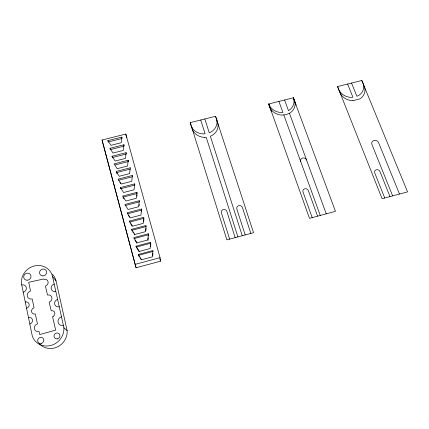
<?xml version="1.0" encoding="UTF-8"?>
<svg xmlns="http://www.w3.org/2000/svg" width="429" height="429" viewBox="0 0 429 429"><rect width="100%" height="100%" fill="white"/><g stroke="black" fill="none" stroke-linecap="round" stroke-linejoin="round"><path stroke-width="0.64" d="M152.713 255.818L152.944 253.308M150.574 246.321L150.804 243.828M148.37 233.773L147.78 239.983L137.028 242.841L133.741 237.655L148.37 233.773L148.423 235.971M148.016 240.299L148.246 237.827M145.865 230.791L146.101 228.341M143.736 221.353L143.913 219.53M141.57 209.009L140.969 215.063L130.341 217.857L127.113 212.795L141.57 209.009L141.656 211.282M139.296 200.713L138.69 206.719L128.099 209.486L124.893 204.467L139.296 200.713L139.505 201.812L125.171 205.555M139.103 205.802L139.237 204.472M136.948 196.101L137.082 194.787M134.679 183.885L134.062 189.795L123.557 192.514L120.388 187.58L134.679 183.885L134.91 185.06L120.683 188.733L120.388 187.58M126.11 152.676L125.483 158.398L115.128 161.031L112.028 156.247L126.11 152.676L126.378 153.968L112.36 157.529L112.028 156.247M128.196 160.274L127.574 166.039L117.181 168.699L114.066 163.878L128.196 160.274L128.453 161.54L115.026 164.967M123.938 144.75L123.305 150.423L112.993 153.035L109.91 148.295L123.938 144.75L124.212 146.075L110.248 149.608L110.022 148.734M121.836 137.103L121.203 142.734L110.929 145.324L107.861 140.621L121.836 137.103L122.029 138.009M135.097 264.382L160.038 257.668L125.804 134.046L102.038 140.02L136.068 267.776L160.526 261.181L160.038 257.668M138.229 254.477L152.965 250.525L152.386 256.837L141.554 259.749L138.229 254.477L138.449 255.352L153.121 251.421M133.982 238.604L148.541 234.738M136.02 246.187L150.702 242.272L150.118 248.536L139.323 251.421L136.02 246.187L136.25 247.104L150.863 243.205M131.526 229.349L146.096 225.498L145.506 231.655L134.792 234.497L131.526 229.349L131.778 230.335L146.278 226.501M127.381 213.851L141.774 210.076M129.327 221.096L143.838 217.278L143.243 223.386L132.572 226.201L129.327 221.096L129.585 222.115L144.031 218.313M137.216 193.468L122.935 197.174L123.992 198.831M118.442 180.319L132.609 176.673M130.513 169.031L116.393 172.646L117.085 173.724M108.21 141.961L122.12 138.46M200.729 120.007L205.1 133.757L203.475 133.945A13.422 12.103 2.5 0 1 193.114 129.242L191.152 126.121L190.278 122.64L215.524 116.275L216.838 119.637L217.01 123.193A13.422 12.103 2.5 0 1 211.014 132.03L209.239 132.749L204.826 118.972M347.608 84.041L352.911 97.217L351.335 97.394A13.272 11.454 16 0 1 340.867 92.884L338.717 89.902L337.602 86.561L361.776 80.47L363.304 83.687L363.744 87.098A13.272 11.454 16 0 1 358.547 95.56L356.874 96.252L351.528 83.049M270.168 108.054L268.72 103.995L293.35 97.785L294.793 101.072L295.12 104.553A13.304 11.771 11 0 1 289.564 113.213L286.063 114.65L282.191 115.085A13.304 11.771 11 0 1 271.766 110.468L269.707 107.411L268.72 103.995A13.015 11.503 10.8 0 0 281.783 112.511L282.883 112.371L278.914 101.426M352.815 100.686L359.759 98.922A13.16 11.368 16.3 0 0 364.709 87.602L363.401 84.427M204.724 137.382L206.199 137.205L237.913 236.894M63.91 327.718A16.79 15.734 -44 0 1 51.013 345.436A16.79 15.734 -44 0 1 32.368 336.39L21.713 284.851A16.104 14.945 -34.8 0 1 33.982 266.066A16.104 14.945 -34.8 0 1 52.536 276.598L63.91 327.718L67.16 330.695A16.334 15.331 -44.6 0 1 57.336 346.959A16.334 15.331 -44.6 0 1 39.339 343.785M52.536 276.598L56.011 280.845L67.16 330.695M339.183 90.546L340.449 93.747M271.326 111.315L270.19 108.124M119.836 182.486L120.533 183.569M128.453 215.53L129.526 217.208M130.663 223.809L132.1 226.067M132.754 231.869L133.403 232.893M134.052 233.923L134.706 234.947M134.963 240.154L136.926 243.254M136.578 247.624L139.211 251.791M138.781 255.877L139.441 256.928M140.106 257.979L141.098 259.556M284.588 99.995L288.492 110.666L290.76 109.009A13.015 11.503 10.8 0 0 293.35 97.785L296.048 105.057M361.776 80.47L407.55 191.876L382.094 198.729L337.602 86.561M399.49 194.047L378.635 142.723A3.641 3.191 21.6 0 0 374.018 140.465A3.641 3.191 21.6 0 0 371.932 144.471L392.632 195.892M389.999 196.6L379.949 171.541A2.837 2.515 24.1 0 0 376.356 169.761A2.837 2.515 24.1 0 0 374.742 172.925L384.733 198.021M293.35 97.785L335.467 211.347L309.502 218.34L268.72 103.995M289.441 113.261L326.233 213.835M283.8 114.902L320.254 215.444M317.567 216.168L308.338 190.61A2.831 2.59 19.8 0 0 304.778 188.792A2.831 2.59 19.8 0 0 303.024 192.02L312.194 217.616M216.876 120.404L217.959 123.724A13.304 12.017 2.7 0 1 211.98 135.532L210.344 136.191L242.246 235.73M215.524 116.275L253.539 232.69L226.882 239.865L190.278 122.64M250.836 233.419L242.439 207.582A2.928 2.746 11.8 0 0 238.787 205.673A2.928 2.746 11.8 0 0 236.856 209.062L245.19 234.936M235.162 237.634L226.855 211.417A2.847 2.681 9 0 0 223.316 209.556A2.847 2.681 9 0 0 221.407 212.864L229.644 239.119M191.575 126.796L192.616 130.137A13.304 12.017 2.7 0 0 204.724 137.377M102.038 140.02L136.068 267.776M159.813 258.607L160.526 261.181M107.861 140.621L108.092 141.516M125.804 134.046L126.528 137.752M52.418 274.228A15.675 14.581 -35.3 0 1 56.011 280.845M28.47 317.535A3.502 3.255 -42.2 0 1 32.465 319.873A3.502 3.255 -42.2 0 1 29.81 324.024M55.845 291.452A3.99 3.738 -35.1 0 1 51.201 288.803A3.99 3.738 -35.1 0 1 54.204 284.089M25.263 302.005A3.368 3.121 -39.4 0 1 29.108 304.241A3.368 3.121 -39.4 0 1 26.544 308.215M21.74 284.958A3.974 3.668 -36.7 0 1 26.282 287.58A3.974 3.668 -36.7 0 1 23.241 292.24M59.24 306.735A3.931 3.695 -38.1 0 1 54.676 304.107A3.931 3.695 -38.1 0 1 57.62 299.442M63.385 325.359A4.569 4.311 -42.1 0 1 58.081 322.286A4.569 4.311 -42.1 0 1 61.486 316.827M300.708 161.54A3.11 2.81 16.8 0 1 302.633 158.049A3.11 2.81 16.8 0 1 306.547 160.017M352.836 100.676A13.16 11.368 16.3 0 1 340.476 93.742M136.996 192.331L136.384 198.284L125.836 201.029L122.646 196.053L136.996 192.331M132.368 175.466L131.746 181.322L121.284 184.02L118.131 179.129L132.368 175.466M130.26 167.793L129.638 173.606L119.214 176.281L116.077 171.428L130.26 167.793M53.26 316.329L52.542 316.623L55.695 330.148L39.682 334.55L39.039 331.499A4.065 3.791 -43.5 0 1 34.39 328.775A4.065 3.791 -43.5 0 1 37.452 323.938L35.35 313.937A3.276 3.051 -40.3 0 1 31.59 311.754A3.276 3.051 -40.3 0 1 34.073 307.872L32.196 298.949A4.279 3.968 -37.5 0 1 27.284 296.117A4.279 3.968 -37.5 0 1 30.539 291.082L28.695 282.298L43.758 278.963L43.876 279.268A3.695 3.443 -34.7 0 1 46.252 285.693L45.404 286.036L47.496 295.007A3.829 3.582 -37.6 0 1 50.011 301.689L49.137 302.043L51.212 310.752A3.169 2.976 -40.6 0 1 53.26 316.329M27.113 280.223A3.743 3.459 -34.6 0 0 30.615 274.86A3.743 3.459 -34.6 0 0 24.297 274.935A3.743 3.459 -34.6 0 0 27.113 280.223M42.905 275.911A3.625 3.368 -33 0 0 46.268 270.704A3.625 3.368 -33 0 0 40.128 270.779A3.625 3.368 -33 0 0 42.905 275.911M57.583 338.797A3.051 2.874 -45.4 0 0 59.154 333.821A3.051 2.874 -45.4 0 0 54.14 335.205A3.051 2.874 -45.4 0 0 57.583 338.797M41.372 343.388A3.191 2.976 -46 0 0 43.039 338.202A3.191 2.976 -46 0 0 37.816 339.65A3.191 2.976 -46 0 0 41.372 343.388"/></g></svg>
